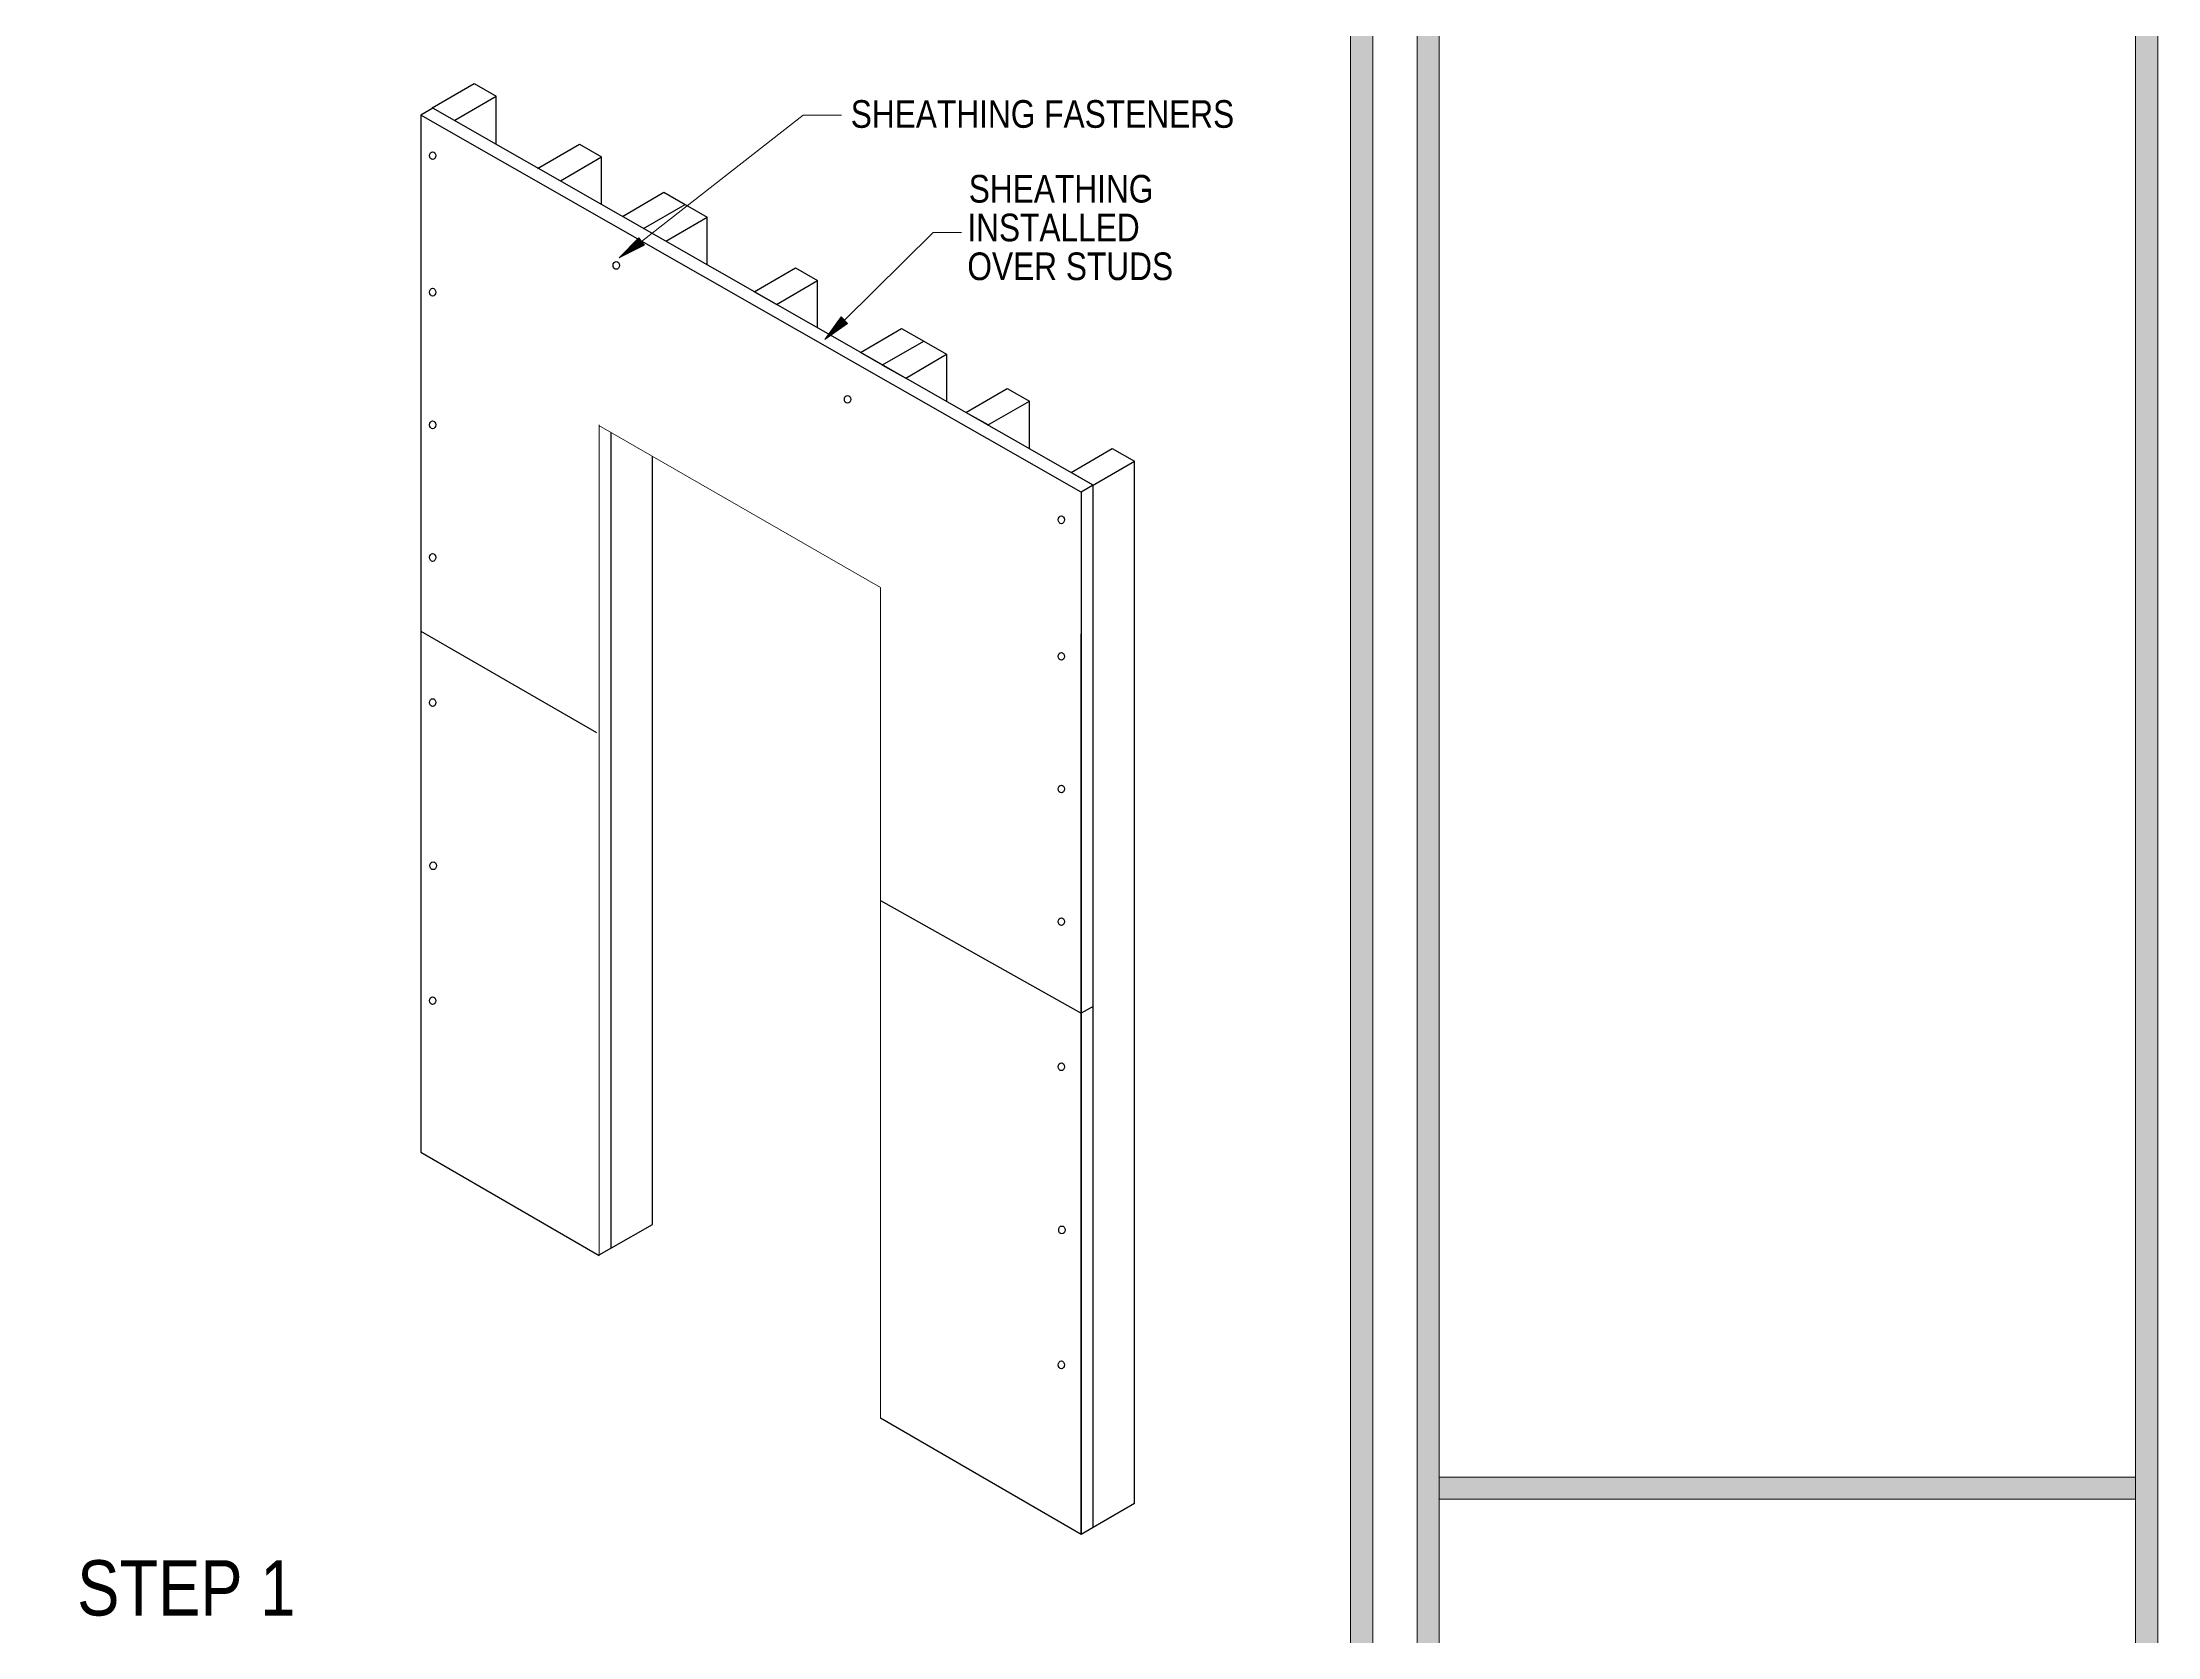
# Model space of a CAD drawing. Extents: x -1114 to 2135, y -829 to 1734.
# Drawn here: x 1274 to 2135, y -114 to 535 of the extents above; entities that cross this region are included whole.
import ezdxf

# ---------------------------------------------------------------- set-up
doc = ezdxf.new("R2010")
doc.units = 0
doc.header["$MEASUREMENT"] = 0
doc.layers.get('0').update_dxf_attribs({"lineweight": 0})
for name, color, linetype, lineweight in [('.ATI-TEXT', 7, 'Continuous', 0), ('G-ANNO-TTLB', 7, 'Continuous', 0), ('TYVEK', 7, 'Continuous', 0)]:
    doc.layers.add(name, color=color, linetype=linetype, lineweight=lineweight)

# ---------------------------------------------------------------- blocks, each defined once
blk = doc.blocks.new('Block_51')
at = {"layer": '.ATI-TEXT', "true_color": 0x000000, "transparency": 33554687}
h = blk.add_hatch(color=18, dxfattribs=at)
h.dxf.hatch_style = 2
h.paths.add_polyline_path([(1518.95, 452.02), (1508.75, 446.92), (1516.75, 455.06)])
at = {"layer": '.ATI-TEXT', "color": 18, "lineweight": 0, "true_color": 0x000000}
for p, q in [((1517.85, 453.54), (1583.6, 505.03)), ((1583.6, 505.03), (1599.21, 505.03))]:
    blk.add_line(p, q, dxfattribs=at)
at = {"layer": '.ATI-TEXT'}
blk.add_lwpolyline([(1518.95, 452.02), (1508.75, 446.92), (1516.75, 455.06), (1516.75, 455.06)], close=True, dxfattribs=at)
at = {"layer": '.ATI-TEXT', "insert": (1602.96, 499.68), "char_height": 0.2, "attachment_point": 7}
blk.add_mtext('\\C18;\\c0;\\FArial Narrow|b0|i0|c1;\\H11.249999;\\W1.000000;SHEATHING FASTENERS', dxfattribs=at)
blk = doc.blocks.new('Block_53')
at = {"layer": '.ATI-TEXT', "char_height": 0.2, "attachment_point": 7}
for s, insert in [('\\C18;\\c0;\\FArial Narrow|b0|i0|c1;\\H11.249999;\\W1.000000;SHEATHING ', (1650.99, 469.24)), ('\\C18;\\c0;\\FArial Narrow|b0|i0|c1;\\H11.249999;\\W1.000000;INSTALLED', (1650.4, 453.46)), ('\\C18;\\c0;\\FArial Narrow|b0|i0|c1;\\H11.249999;\\W1.000000;OVER STUDS', (1650.41, 437.67))]:
    blk.add_mtext(s, dxfattribs=dict(at, insert=insert))
blk = doc.blocks.new('Block_52')
at = {"layer": '.ATI-TEXT', "true_color": 0x000000, "transparency": 33554687}
h = blk.add_hatch(color=18, dxfattribs=at)
h.dxf.hatch_style = 2
h.paths.add_polyline_path([(1601.68, 420.19), (1592.35, 413.63), (1599.05, 422.86)])
at = {"layer": '.ATI-TEXT', "color": 18, "lineweight": 0, "true_color": 0x000000}
for p, q in [((1600.36, 421.52), (1636.53, 457.16)), ((1636.53, 457.16), (1648.06, 457.16))]:
    blk.add_line(p, q, dxfattribs=at)
at = {"layer": '.ATI-TEXT'}
blk.add_lwpolyline([(1601.68, 420.19), (1592.35, 413.63), (1599.05, 422.86), (1599.05, 422.86)], close=True, dxfattribs=at)
blk.add_blockref('Block_53', (0, 0), dxfattribs=at)

msp = doc.modelspace()

# ---------------------------------------------------------------- hatches: boundary and pattern name
at = {"layer": 'G-ANNO-TTLB', "true_color": 0xff00ff, "transparency": 33554687}
h = msp.add_hatch(color=6, dxfattribs=at)
edge = h.paths.add_edge_path()
edge.add_spline(control_points=[(1815.43, -731.7), (1815.43, -731.7), (-1114.08, -731.7), (-1114.08, -731.7), (-1114.08, -731.7), (-1114.08, 1725.3), (-1114.08, 1725.3), (-1114.08, 1725.3), (1815.43, 1725.3), (1815.43, 1725.3), (1815.43, 1725.3), (1815.43, -731.7), (1815.43, -731.7)], knot_values=[0, 0, 0, 0, 1, 1, 1, 2, 2, 2, 3, 3, 3, 4, 4, 4, 4], degree=3, periodic=0)
edge = h.paths.add_edge_path()
edge.add_spline(control_points=[(-1105.08, 1716.3), (-1105.08, 1716.3), (-1105.08, -722.7), (-1105.08, -722.7), (-1105.08, -722.7), (1806.43, -722.7), (1806.43, -722.7), (1806.43, -722.7), (1806.43, 1716.3), (1806.43, 1716.3), (1806.43, 1716.3), (-1105.08, 1716.3), (-1105.08, 1716.3)], knot_values=[0, 0, 0, 0, 1, 1, 1, 2, 2, 2, 3, 3, 3, 4, 4, 4, 4], degree=3, periodic=0)
edge.add_line((-1105.08, 1716.3), (-1105.08, 1716.3))
h = msp.add_hatch(color=6, dxfattribs=at)
edge = h.paths.add_edge_path()
edge.add_spline(control_points=[(2134.92, 1725.3), (2134.92, 1725.3), (2134.92, -731.7), (2134.92, -731.7), (2134.92, -731.7), (1833.45, -731.7), (1833.45, -731.7), (1833.45, -731.7), (1833.45, 1725.3), (1833.45, 1725.3), (1833.45, 1725.3), (2134.92, 1725.3), (2134.92, 1725.3)], knot_values=[0, 0, 0, 0, 1, 1, 1, 2, 2, 2, 3, 3, 3, 4, 4, 4, 4], degree=3, periodic=0)
edge = h.paths.add_edge_path()
edge.add_spline(control_points=[(2125.92, 1716.3), (2125.92, 1716.3), (1842.45, 1716.3), (1842.45, 1716.3), (1842.45, 1716.3), (1842.45, -722.7), (1842.45, -722.7), (1842.45, -722.7), (2125.92, -722.7), (2125.92, -722.7), (2125.92, -722.7), (2125.92, 1716.3), (2125.92, 1716.3)], knot_values=[0, 0, 0, 0, 1, 1, 1, 2, 2, 2, 3, 3, 3, 4, 4, 4, 4], degree=3, periodic=0)
edge.add_line((2125.92, 1716.3), (2125.92, 1716.3))
msp.add_hatch(color=6, dxfattribs=at).paths.add_polyline_path([(2125.92, -58.51), (1842.45, -58.51), (1842.45, -49.51), (2125.92, -49.51)])

# ---------------------------------------------------------------- linework, layer by layer
at = {"color": 18, "lineweight": 0, "true_color": 0x000000}
msp.add_lwpolyline([(-1105.08, -722.7), (-1105.08, 1716.3), (1806.43, 1716.3), (1806.43, -722.7)], close=True, dxfattribs=at)
at = {"layer": 'G-ANNO-TTLB', "color": 6, "lineweight": 9, "true_color": 0xff00ff}
for p, q in [((1815.43, -731.7), (1815.43, 1725.3)), ((1833.45, 1725.3), (1833.45, -731.7)), ((2134.92, -731.7), (2134.92, 1725.3)), ((1806.43, -722.7), (1806.43, 1716.3)), ((1806.43, 1716.3), (1806.43, -722.7)), ((1842.45, -722.7), (1842.45, 1716.3)), ((2125.92, 1716.3), (2125.92, -722.7)), ((1842.45, 238.49), (1842.45, 229.49)), ((2125.92, 229.49), (2125.92, 238.49)), ((2125.92, -49.51), (1842.45, -49.51)), ((1842.45, -49.51), (1842.45, -58.51)), ((2125.92, -58.51), (2125.92, -49.51)), ((1842.45, -58.51), (2125.92, -58.51))]:
    msp.add_line(p, q, dxfattribs=at)
at = {"layer": 'G-ANNO-TTLB'}
msp.add_lwpolyline([(2125.92, -58.51), (1842.45, -58.51), (1842.45, -49.51), (2125.92, -49.51)], close=True, dxfattribs=at)
for points in [[(1815.43, -731.7), (1815.43, -731.7), (-1114.08, -731.7), (-1114.08, -731.7), (-1114.08, -731.7), (-1114.08, 1725.3), (-1114.08, 1725.3), (-1114.08, 1725.3), (1815.43, 1725.3), (1815.43, 1725.3), (1815.43, 1725.3), (1815.43, -731.7), (1815.43, -731.7)], [(2134.92, 1725.3), (2134.92, 1725.3), (2134.92, -731.7), (2134.92, -731.7), (2134.92, -731.7), (1833.45, -731.7), (1833.45, -731.7), (1833.45, -731.7), (1833.45, 1725.3), (1833.45, 1725.3), (1833.45, 1725.3), (2134.92, 1725.3), (2134.92, 1725.3)], [(-1105.08, 1716.3), (-1105.08, 1716.3), (-1105.08, -722.7), (-1105.08, -722.7), (-1105.08, -722.7), (1806.43, -722.7), (1806.43, -722.7), (1806.43, -722.7), (1806.43, 1716.3), (1806.43, 1716.3), (1806.43, 1716.3), (-1105.08, 1716.3), (-1105.08, 1716.3)], [(2125.92, 1716.3), (2125.92, 1716.3), (1842.45, 1716.3), (1842.45, 1716.3), (1842.45, 1716.3), (1842.45, -722.7), (1842.45, -722.7), (1842.45, -722.7), (2125.92, -722.7), (2125.92, -722.7), (2125.92, -722.7), (2125.92, 1716.3), (2125.92, 1716.3)]]:
    msp.add_open_spline(points, degree=3, knots=[0, 0, 0, 0, 1, 1, 1, 2, 2, 2, 3, 3, 3, 4, 4, 4, 4], dxfattribs=at)
at = {"layer": 'TYVEK', "color": 33, "lineweight": 25, "true_color": 0xcc9966}
for p, q in [((1432.57, 507.96), (1449.62, 517.83)), ((1449.62, 517.83), (1458.62, 512.67)), ((1441.82, 502.95), (1458.62, 512.67)), ((1458.62, 493.31), (1458.62, 512.67)), ((1432.82, 507.81), (1432.57, 507.96)), ((1475.51, 483.32), (1492.56, 493.18)), ((1492.56, 493.18), (1501.56, 488.02)), ((1484.77, 478.3), (1501.56, 488.02)), ((1501.56, 468.67), (1501.56, 488.02)), ((1510.03, 463.72), (1526.86, 473.67)), ((1526.86, 473.67), (1535.51, 468.55)), ((1518.66, 458.8), (1535.51, 468.55)), ((1535.51, 468.55), (1544.51, 463.39)), ((1527.71, 453.67), (1544.51, 463.39)), ((1544.51, 444.04), (1544.51, 463.39)), ((1572.67, 427.95), (1589.47, 437.67)), ((1589.47, 418.37), (1589.47, 437.67)), ((1615.9, 403.27), (1632.68, 412.98)), ((1625.34, 397.88), (1641.89, 407.7)), ((1632.68, 412.98), (1641.89, 407.7)), ((1641.89, 407.7), (1641.89, 388.43)), ((1615.88, 403.26), (1625.34, 397.88)), ((1658.6, 378.71), (1675.65, 388.57)), ((1675.65, 369.15), (1675.65, 388.57)), ((1522.22, 53.34), (1522.22, 365.99)), ((1701.36, 354.18), (1718.41, 364.05)), ((1718.41, -60.31), (1718.41, 364.05)), ((1505.51, 43.8), (1522.22, 53.34)), ((1718.41, -60.31), (1701.61, -70.03))]:
    msp.add_line(p, q, dxfattribs=at)
at = {"layer": 'TYVEK', "color": 2, "lineweight": 25, "true_color": 0xffff00}
for p, q in [((1432.82, 507.81), (1428.01, 505.03)), ((1701.61, 354.33), (1432.82, 507.81)), ((1505.42, 43.8), (1505.42, 375.63)), ((1701.36, 354.18), (1696.8, 351.55)), ((1701.61, -70.03), (1701.61, 354.33)), ((1428.01, 294.97), (1499.45, 253.62)), ((1615.04, 185.27), (1696.8, 139.36)), ((1701.61, 142.15), (1696.8, 139.36)), ((1500.62, 40.99), (1505.51, 43.8)), ((1701.61, -70.03), (1696.8, -72.82))]:
    msp.add_line(p, q, dxfattribs=at)
at = {"layer": 'TYVEK', "color": 18, "lineweight": 25, "true_color": 0x000000}
for p, q in [((1428.01, 505.03), (1428.01, 82.79)), ((1696.8, 351.55), (1428.01, 505.03)), ((1696.8, 351.55), (1696.8, -72.82)), ((1696.8, -72.82), (1696.8, 293.77)), ((1428.01, 82.79), (1500.62, 40.76)), ((1696.8, -72.82), (1615.04, -25.48))]:
    msp.add_line(p, q, dxfattribs=at)
at = {"layer": 'TYVEK', "color": 18, "lineweight": 18, "true_color": 0x000000}
for p, q in [((1500.62, 40.76), (1500.62, 378.88)), ((1500.39, 378.66), (1615.04, 312.69)), ((1615.04, -25.48), (1615.04, 312.69))]:
    msp.add_line(p, q, dxfattribs=at)
at = {"layer": 'TYVEK', "color": 33, "lineweight": 25, "true_color": 0xcc9966}
for points in [[(1572.67, 427.95), (1563.67, 433.11), (1580.47, 442.84), (1589.47, 437.67)], [(1615.88, 403.26), (1606.88, 408.42), (1623.68, 418.14), (1632.68, 412.98)], [(1658.85, 378.85), (1649.74, 383.95), (1666.65, 393.74), (1675.65, 388.57)], [(1701.61, 354.33), (1692.61, 359.49), (1709.41, 369.21), (1718.41, 364.05)]]:
    msp.add_lwpolyline(points, dxfattribs=at)
at = {"layer": 'TYVEK', "color": 252, "lineweight": 25, "true_color": 0x848484}
for centre in [(1432.78, 488.51), (1507.51, 443.81), (1432.78, 432.91), (1601.66, 389.27), (1432.78, 378.91), (1688.69, 340.24), (1432.78, 324.91), (1688.69, 284.65), (1432.78, 265.83), (1688.69, 230.65), (1432.99, 199.4), (1688.69, 176.65), (1432.78, 144.46), (1688.69, 117.56), (1688.9, 51.13), (1688.69, -3.81)]:
    msp.add_ellipse(centre, major_axis=(0, 1.59), ratio=0.812499, dxfattribs=at)

# ---------------------------------------------------------------- block references
at = {"layer": '.ATI-TEXT'}
for name in ['Block_51', 'Block_52']:
    msp.add_blockref(name, (0, 0), dxfattribs=at)

# ---------------------------------------------------------------- texts
at = {"layer": '.ATI-TEXT', "insert": (1288.1, -106.17), "char_height": 0.2, "attachment_point": 7}
msp.add_mtext('\\C18;\\c0;\\FArial Narrow|b0|i0|c1;\\H22.499999;\\W1.000000;STEP 1', dxfattribs=at)

doc.saveas('drawing.dxf')
